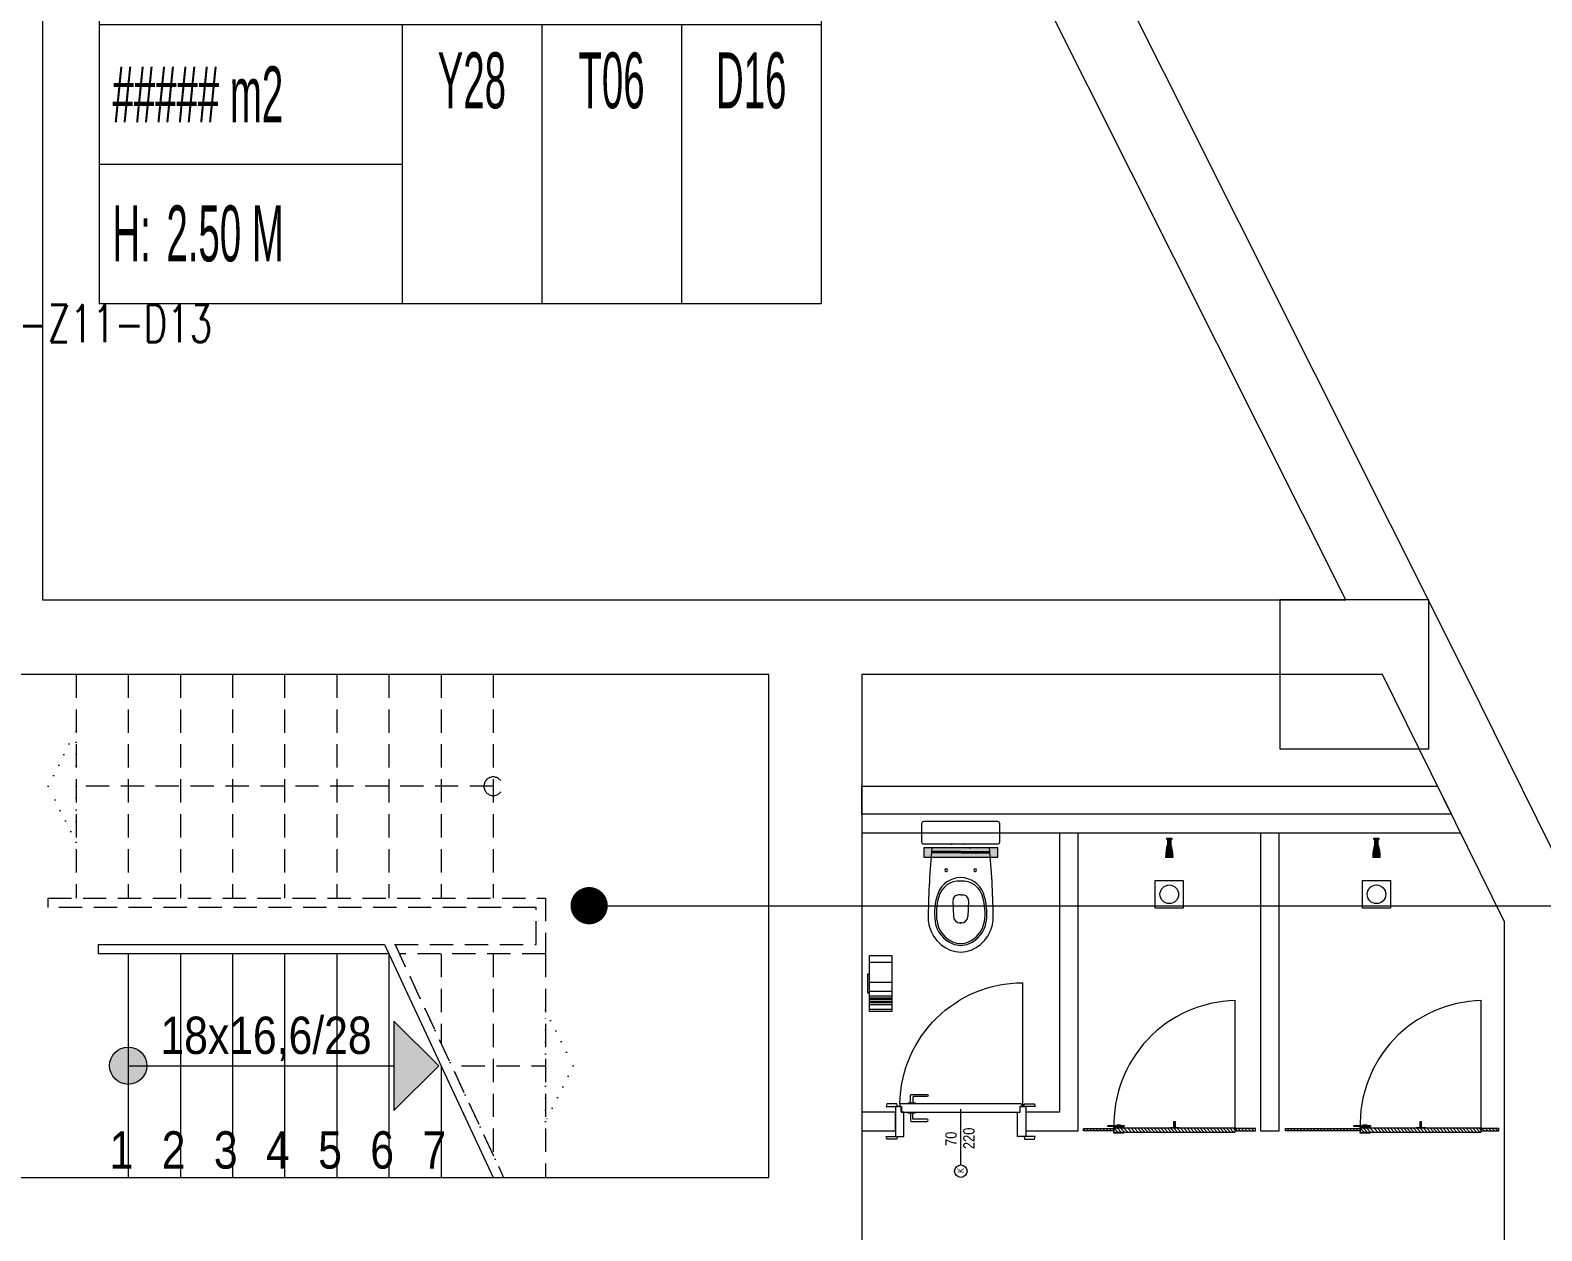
# Model space of a CAD drawing. Header units: metres. Extents: x -19121 to 152404, y -12107 to 29421.
# Drawn here: x 11593 to 12405, y 2141 to 2786 of the extents above; entities that cross this region are included whole.
import ezdxf
from ezdxf.enums import TextEntityAlignment as Align

# ---------------------------------------------------------------- set-up
doc = ezdxf.new("R2010")
doc.units = ezdxf.units.M
doc.header["$LTSCALE"] = 50
doc.header["$MEASUREMENT"] = 0
doc.linetypes.add('DOT2', pattern=[0.125, 0, -0.125])
doc.linetypes.add('HIDDEN', pattern=[0.375, 0.25, -0.125])
doc.layers.get('0').update_dxf_attribs({"color": 9, "lineweight": 9})
for name, color, linetype, lineweight in [('00', 9, 'Continuous', 9), ('01', 9, 'Continuous', 9), ('05', 9, 'Continuous', 9), ('05V', 9, 'Continuous', 9), ('19', 9, 'Continuous', 9), ('19D', 9, 'DOT2', 9), ('21', 9, 'Continuous', 9), ('21_mahal200', 9, 'Continuous', 9), ('E-DEDEKTÖR NUMARALARI', 20, 'Continuous', 30), ('Kapı', 9, 'Continuous', 9), ('KARA SIVA', 9, 'Continuous', 9), ('TEFRİŞ', 9, 'Continuous', 9)]:
    doc.layers.add(name, color=color, linetype=linetype, lineweight=lineweight)
doc.styles.add('Arial', font='arial.ttf', dxfattribs={"height": 2.5})
doc.styles.add('E-YAZI', font='txttw.shx', dxfattribs={"height": 200})
doc.styles.add('MuuM_TEXT-STANDART', font='ARIALN.TTF')
doc.dimstyles.new('MuuM_DIM200', dxfattribs={"dimscale": 20, "dimtxt": 2, "dimasz": 1, "dimexe": 1, "dimexo": 1, "dimgap": 1, "dimtad": 1, "dimdec": 1, "dimrnd": 0.5, "dimdsep": 46, "dimtxsty": 'MuuM_TEXT-STANDART', "dimblk": 'ARCHTICK', "dimcen": 0, "dimdle": 0.15, "dimclrd": 256, "dimclre": 256, "dimclrt": 256, "dimadec": 0, "dimazin": 0, "dimtfac": 5, "dimtdec": 1, "dimtix": 1, "dimtmove": 2, "dimatfit": 3, "dimldrblk": 'DOT', "dimfxl": 3, "dimfxlon": 1, "dimtolj": 1, "dimlwd": -1, "dimlwe": -1, "dimarcsym": 0})
pattern_1 = [(315, (15289.3814, 43994.9985), (0.883883476, 0.883883476), [])]

# ---------------------------------------------------------------- blocks, each defined once
blk = doc.blocks.new('p-kolon_80x80')
blk.add_lwpolyline([(-40, -40), (40, -40), (40, 40), (-40, 40)], close=True)
blk = doc.blocks.new('2.bod.sitatik')
at = {"layer": '01'}
for points in [[(12385, -7750), (12385, -7030), (12385, -7030), (12345, -7030), (12345, -6950), (12385, -6950), (12385, -6950), (12385, -6322.78), (12319.48, -6190), (12040, -6190), (12040, -6610), (11990, -6610), (11990, -6500), (11600, -6500), (11600, -6500), (11560, -6500), (11560, -6460), (11990, -6460), (11990, -6190), (11560, -6190), (11560, -4550.46)], [(11600, -5430), (11600, -6150), (12299.74, -6150), (12000, -5552.72)], [(12040, -5543.38), (12364.08, -6190), (12364.08, -6190), (12425, -6313.45)]]:
    blk.add_lwpolyline(points, dxfattribs=at)
blk.add_blockref('p-kolon_80x80', (12304.34, -6190), dxfattribs=at)
blk = doc.blocks.new('0_arrowstairs')
blk.add_lwpolyline([(0, 0), (0, -30), (15, 0), (0, 30)], close=True)
blk = doc.blocks.new('p-M01-M02_M03')
at = {"layer": '19'}
h = blk.add_hatch(color=256, dxfattribs=at)
h.dxf.hatch_style = 1
h.paths.add_polyline_path([(186, -201.29), (234, -201.29), (210, -177.25)])
h = blk.add_hatch(color=256, dxfattribs=at)
h.dxf.hatch_style = 1
edge = h.paths.add_edge_path()
edge.add_arc((210, -344), 10, 0, 360)
for points in [[(145, -206.33), (270, -148)], [(145, -206.33), (270, -148)], [(210, -344), (210, -201.29), (210, -201.29)], [(150, -204), (150, -360), (150, -360), (145, -360), (145, -360), (145, -206.33)]]:
    blk.add_lwpolyline(points, dxfattribs=at)
blk.add_lwpolyline([(186, -201.29), (234, -201.29), (210, -177.25)], close=True, dxfattribs=at)
at = {"layer": '19', "linetype": 'Continuous'}
for points in [[(210, -176), (270, -176)], [(150, -204), (270, -204)], [(150, -232), (270, -232)], [(150, -260), (270, -260)], [(150, -288), (270, -288)], [(150, -316), (270, -316)], [(150, -344), (270, -344)]]:
    blk.add_lwpolyline(points, dxfattribs=at)
at = {"layer": '19'}
blk.add_circle((210, -344), 10, dxfattribs=at)
at = {"layer": '19D', "linetype": 'HIDDEN'}
for points in [[(145, -200.74), (145, -125), (125, -125), (125, -125), (125, -387), (120, -387), (120, -120), (120, -120), (150, -120), (150, -198.41)], [(150, -120), (270, -120)], [(210, -165), (210, -120)], [(145, -200.74), (270, -142.41)], [(0, -148), (120, -148)], [(150, -148), (258.02, -148)], [(0, -176), (120, -176)], [(150, -176), (198.02, -176)], [(0, -204), (120, -204)], [(0, -232), (120, -232)], [(0, -260), (120, -260)], [(0, -288), (120, -288)], [(0, -316), (120, -316)], [(0, -344), (120, -344)], [(0, -372), (120, -372)]]:
    blk.add_lwpolyline(points, dxfattribs=at)
at = {"layer": '19D'}
blk.add_lwpolyline([(145, -200.74), (270, -142.41)], dxfattribs=at)
at = {"layer": '19D', "linetype": 'HIDDEN', "extrusion": (0, 0, -1)}
blk.add_lwpolyline([(-60, -148), (-60, -372)], dxfattribs=at)
blk.add_circle((-60, -148), 5, dxfattribs=at)
at = {"layer": '19D', "linetype": 'HIDDEN', "extrusion": (0, 0, -1), "zscale": -1, "rotation": 90}
blk.add_blockref('0_arrowstairs', (-210, -120), dxfattribs=at)
at = {"layer": '19D', "linetype": 'HIDDEN', "extrusion": (0, 0, -1), "rotation": 270}
blk.add_blockref('0_arrowstairs', (-60, -372), dxfattribs=at)
blk = doc.blocks.new('_ArchTick')
at = {"color": 0, "linetype": 'ByBlock', "const_width": 0.15}
blk.add_lwpolyline([(-0.5, -0.5), (0.5, 0.5)], dxfattribs=at)
blk = doc.blocks.new('_Dot')
at = {"color": 0, "linetype": 'ByBlock', "lineweight": -2}
blk.add_line((-0.5, 0), (-1, 0), dxfattribs=at)
at = {"color": 0, "linetype": 'ByBlock', "const_width": 0.5}
blk.add_lwpolyline([(-0.25, 0, 1), (0.25, 0, 1)], format="xyb", close=True, dxfattribs=at)
blk = doc.blocks.new('0_roomno2')
blk.add_lwpolyline([(19.375, -10.5), (0, -10.5), (0, 0), (19.375, 0)], close=True)
for points in [[(0, -3), (19.375, -3)], [(8.125, -3), (8.125, -10.5)], [(11.875, -3), (11.875, -10.5)], [(15.625, -3), (15.625, -10.5)], [(0, -6.75), (8.125, -6.75)]]:
    blk.add_lwpolyline(points)
at = {"style": 'MuuM_TEXT-STANDART', "width": 0.6}
blk.add_text('H:', height=1.5, dxfattribs=at).set_placement((0.35, -8.608), align=Align.MIDDLE_LEFT)
at = {"style": 'Arial'}
blk.add_attdef('ODANO', (0, 1.17), '', height=2, dxfattribs=at)
blk.add_attdef('MEKANADI', text='', height=2, dxfattribs=at).set_placement((0.35, -3), align=Align.BOTTOM_LEFT)
at = {"style": 'MuuM_TEXT-STANDART', "width": 0.6}
for tag, p in [('YER01', (10, -4.5)), ('TAVAN01', (13.75, -4.5)), ('DUVAR01', (17.5, -4.5)), ('YER02', (10, -6.75)), ('TAVAN02', (13.75, -6.75)), ('DUVAR02', (17.5, -6.75)), ('YER03', (10, -9)), ('TAVAN03', (13.75, -9)), ('DUVAR03', (17.5, -9))]:
    blk.add_attdef(tag, text='', height=1.5, dxfattribs=at).set_placement(p, align=Align.MIDDLE_CENTER)
for tag, p in [('M2', (0.35, -4.875)), ('TEMIZTAVANYUKSEKLIGI', (1.8, -8.608))]:
    blk.add_attdef(tag, text='', height=1.5, dxfattribs=at).set_placement(p, align=Align.MIDDLE_LEFT)
blk = doc.blocks.new('p-klozet üstü kağıt dispenser')
blk.add_hatch(color=255).paths.add_polyline_path([(0, 5.56), (0, 45.41), (-5, 45.41), (-5, 5.56)])
blk.add_lwpolyline([(0, 5.56), (0, 45.41), (-5, 45.41), (-5, 5.56)], close=True)
blk = doc.blocks.new('san-klo-06-p')
for p, q in [((0, -2), (-15.5, -2)), ((0, -2.8), (-15.5, -2.8)), ((0, -2), (15.5, -2)), ((0, -2.8), (15.5, -2.8)), ((-4.16, -28.43), (-3.91, -36.92)), ((0, -25.35), (-1.16, -25.35)), ((0, -25.35), (1.16, -25.35)), ((4.16, -28.43), (3.91, -36.92)), ((0, -40.31), (-0.41, -40.31)), ((-0.41, -40.31), (0, -40.31)), ((0.41, -40.31), (0, -40.31)), ((0, -40.31), (0.41, -40.31))]:
    blk.add_line(p, q)
at = {"linetype": 'DOT2'}
for p, q in [((-6.49, -12), (-8.95, -12)), ((-7.75, -10.91), (-7.75, -12)), ((-7.75, -13.09), (-7.75, -12)), ((6.49, -12), (8.95, -12)), ((7.75, -10.91), (7.75, -12)), ((7.75, -13.09), (7.75, -12))]:
    blk.add_line(p, q, dxfattribs=at)
for points in [[(-20, 2.02), (20, 2.02, 0.414214), (21, 3.02), (21, 13.02, 0.414214), (20, 14.02), (-20, 14.02, 0.414214), (-21, 13.02), (-21, 3.02, 0.414214)], [(-15.5, 0, 0.018163), (-17.47, -36.26, 0.320529), (-5.63, -54.91, 0.096396), (0, -56, 0.096396), (5.62, -54.91, 0.320529), (17.47, -36.26, 0.018163), (15.5, 0)]]:
    blk.add_lwpolyline(points, format="xyb", close=True)
for points in [[(-9.5, 2.02), (-9.5, -2.98), (-8.5, -2.98), (-8.5, 2.02)], [(8.5, 2.02), (8.5, -2.98), (9.5, -2.98), (9.5, 2.02)]]:
    blk.add_lwpolyline(points, dxfattribs=at)
blk.add_lwpolyline([(-5, 0), (-5, 2), (5, 2), (5, 0)], close=True, dxfattribs=at)
for centre, radius, start, end in [((0, -29), 13, 90, 159.42009), ((-7.75, -12), 0.75, 0, 180), ((-7.75, -12), 0.75, 180, 0), ((0, -29), 13, 20.57991, 90), ((7.75, -12), 0.75, 0, 180), ((7.75, -12), 0.75, 180, 0), ((-1.09, -28.95), 11, 84.31759, 166.80674), ((1.09, -28.95), 11, 13.19326, 95.68241), ((15.92, -34.98), 30, 159.42009, 189.12808), ((15.92, -34.98), 29, 162.87269, 189.12808), ((-1.16, -28.35), 3, 90, 181.707), ((1.16, -28.35), 3, 358.293, 90), ((-15.92, -34.98), 29, 350.87192, 17.12731), ((-15.92, -34.98), 30, 350.87192, 20.57991), ((1.5, -37.29), 15.4, 189.12808, 247.97569), ((1.5, -37.29), 14.4, 189.12808, 247.97569), ((-0.41, -36.81), 3.5, 181.707, 270), ((0.41, -36.81), 3.5, 270, 358.293), ((-1.5, -37.29), 14.4, 292.02431, 350.87192), ((-1.5, -37.29), 15.4, 292.02431, 350.87192), ((0, -41), 11.4, 247.97569, 270), ((0, -41), 10.4, 247.97569, 270), ((0, -41), 10.4, 270, 292.02431), ((0, -41), 11.4, 270, 292.02431)]:
    blk.add_arc(centre, radius, start, end)
at = {"layer": '05', "rotation": 270}
blk.add_blockref('p-klozet üstü kağıt dispenser', (-25.41, -5.01), dxfattribs=at)
blk = doc.blocks.new('yummaklısdfsdf')
at = {"layer": 'TEFRİŞ'}
h = blk.add_hatch(color=256, dxfattribs=at)
edge = h.paths.add_edge_path()
edge.add_line((21098.62, -6113.51), (21098.62, -6109.51))
edge.add_arc((21098.94, -6133.21), 23.71, 90.77287, 106.71945)
edge.add_line((21092.12, -6110.51), (21089.02, -6110.51))
edge.add_line((21089.02, -6110.51), (21089.02, -6110.01))
edge.add_line((21089.02, -6110.01), (21088.62, -6110.01))
edge.add_line((21088.62, -6110.01), (21088.62, -6113.01))
edge.add_line((21088.62, -6113.01), (21089.02, -6113.01))
edge.add_line((21089.02, -6113.01), (21089.02, -6112.51))
edge.add_line((21089.02, -6112.51), (21092.12, -6112.51))
edge.add_arc((21098.94, -6089.81), 23.71, 253.28055, 269.22713)
blk.add_lwpolyline([(21098.62, -6113.51), (21098.62, -6109.51, 0.069693), (21092.12, -6110.51), (21089.02, -6110.51), (21089.02, -6110.01), (21088.62, -6110.01), (21088.62, -6113.01), (21089.02, -6113.01), (21089.02, -6112.51), (21092.12, -6112.51, 0.069693), (21098.62, -6113.51)], format="xyb", dxfattribs=at)
blk.add_lwpolyline([(21126.12, -6119.01), (21111.12, -6119.01), (21111.12, -6104.01), (21126.12, -6104.01)], close=True, dxfattribs=at)
blk.add_circle((21118.62, -6111.51), 5, dxfattribs=at)
blk = doc.blocks.new('p-t.kağıtlığı')
at = {"layer": 'TEFRİŞ'}
h = blk.add_hatch(dxfattribs=at)
h.set_pattern_fill('CYL', color=256, scale=30, angle=-90, style=0)
h.set_pattern_definition([(270, (-14.4, 13), (30, 7e-15), []), (270, (-13.8, 13), (30, 7e-15), []), (270, (-12.6, 13), (30, 7e-15), []), (270, (-10.2, 13), (30, 7e-15), []), (270, (-5.4, 13), (30, 7e-15), []), (270, (5.4, 13), (30, 7e-15), []), (270, (10.2, 13), (30, 7e-15), []), (270, (12.6, 13), (30, 7e-15), []), (270, (13.8, 13), (30, 7e-15), []), (270, (14.4, 13), (30, 7e-15), [])])
h.paths.add_polyline_path([(-15, 1), (15, 1), (15, 13), (-15, 13)])
for points in [[(-15, 1), (15, 1), (15, 13), (-15, 13)], [(5, 1), (5, 0), (-5, 0), (-5, 1)]]:
    blk.add_lwpolyline(points, close=True, dxfattribs=at)
blk = doc.blocks.new('dsfsdfsdfsdfsdfsdf')
at = {"layer": 'Kapı'}
for p, q in [((23771.45, -2062.35), (23755.45, -2062.35)), ((23771.45, -2065.62, 0.66), (23768.45, -2065.62, 0.66)), ((23768.45, -2129.02, 0.66), (23768.45, -2066.82, 0.66)), ((23772.95, -2064.72, 0.66), (23771.45, -2064.42, 0.66)), ((23771.45, -2064.42, 0.66), (23771.45, -2065.62, 0.66)), ((23771.95, -2064.01, 0.66), (23837.87, -2064.01, 0.66)), ((23772.95, -2064.72, 0.66), (23772.95, -2129.92, 0.66)), ((23771.45, -2132.35), (23755.45, -2132.35)), ((23771.45, -2129.02, 0.66), (23768.45, -2129.02, 0.66)), ((23771.45, -2130.22, 0.66), (23771.45, -2129.02, 0.66)), ((23772.95, -2129.92, 0.66), (23771.45, -2130.22, 0.66))]:
    blk.add_line(p, q, dxfattribs=at)
at = {"layer": 'Kapı', "elevation": 0.66}
for points in [[(23753.95, -2057.62), (23755.45, -2057.32), (23755.45, -2063.32), (23753.95, -2063.02), (23753.95, -2057.62)], [(23772.95, -2057.62), (23771.45, -2057.32), (23771.45, -2063.32), (23772.95, -2063.02), (23772.95, -2057.62)], [(23753.95, -2137.02), (23755.45, -2137.32), (23755.45, -2131.32), (23753.95, -2131.62), (23753.95, -2137.02)], [(23772.95, -2137.02), (23771.45, -2137.32), (23771.45, -2131.32), (23772.95, -2131.62), (23772.95, -2137.02)]]:
    blk.add_lwpolyline(points, dxfattribs=at)
for points in [[(23771.45, -2062.32), (23755.45, -2062.32), (23755.45, -2066.82), (23768.45, -2066.82), (23768.45, -2065.42), (23771.45, -2065.42)], [(23771.45, -2132.32), (23755.45, -2132.32), (23755.45, -2127.82), (23768.45, -2127.82), (23768.45, -2129.22), (23771.45, -2129.22)]]:
    blk.add_lwpolyline(points, close=True, dxfattribs=at)
for points in [[(23767.95, -2124.22), (23764.05, -2124.22, -0.414214), (23763.45, -2123.62), (23763.45, -2115.47, -1), (23764.65, -2115.47), (23764.65, -2122.77, 0.414214), (23764.9, -2123.02), (23767.95, -2123.02)], [(23773.45, -2124.22), (23777.35, -2124.22, 0.414214), (23777.95, -2123.62), (23777.95, -2115.47, 1), (23776.75, -2115.47), (23776.75, -2122.77, -0.414214), (23776.5, -2123.02), (23773.45, -2123.02)], [(23768.45, -2121.62), (23768.2, -2121.62, 0.414214), (23767.95, -2121.87), (23767.95, -2125.37, 0.414214), (23768.2, -2125.62), (23768.45, -2125.62)], [(23772.95, -2125.62), (23773.2, -2125.62, 0.414214), (23773.45, -2125.37), (23773.45, -2121.87, 0.414214), (23773.2, -2121.62), (23772.95, -2121.62)]]:
    blk.add_lwpolyline(points, format="xyb", dxfattribs=at)
at = {"layer": 'Kapı'}
blk.add_circle((23771.95, -2064.01, 0.66), 0.5, dxfattribs=at)
blk.add_arc((23771.95, -2064.01, 0.66), 65.92, 270.86759, 0, dxfattribs=at)
blk = doc.blocks.new('fgvdfgdffffffffffffffffffffffffffffffff')
at = {"layer": 'Kapı'}
blk.add_lwpolyline([(23435.64, -2228), (23465.62, -2228)], dxfattribs=at)
blk.add_circle((23432.28, -2228), 3.36, dxfattribs=at)
at = {"layer": 'Kapı', "attachment_point": 1, "style": 'MuuM_TEXT-STANDART'}
for s, insert, char_height, width in [('70', (23445.81, -2219.68), 6.048, 88.7957), ('K', (23431.25, -2226.1), 3.63, 53.2774), ('220', (23444.12, -2229.28), 6.048, 88.7957)]:
    blk.add_mtext(s, dxfattribs=dict(at, insert=insert, char_height=char_height, width=width))
blk = doc.blocks.new('2.bod.Mimari')
at = {"layer": 'Kapı'}
h = blk.add_hatch(dxfattribs=at)
h.set_pattern_fill('LINE', color=256, scale=10, angle=-45)
h.set_pattern_definition([(315, (15183.3814, 43994.9985), (0.883883476, 0.883883476), [])])
h.paths.add_polyline_path([(12175.06, -6433.7), (12175.06, -6434.9), (12159, -6434.9), (12159, -6433.7)])
h = blk.add_hatch(color=256, dxfattribs=at)
h.dxf.hatch_style = 1
h.paths.add_polyline_path([(12178.89, -6432.15), (12180.79, -6432.15), (12180.79, -6432.65), (12178.89, -6432.65), (12178.89, -6433.05), (12176.93, -6433.05), (12176.93, -6432.65), (12171.93, -6432.65), (12171.93, -6432.15), (12176.93, -6432.15), (12176.93, -6431.75), (12178.89, -6431.75)])
h = blk.add_hatch(color=256, dxfattribs=at)
h.dxf.hatch_style = 1
h.paths.add_polyline_path([(12180.48, -6435.32), (12180.48, -6436.12), (12175.31, -6436.12), (12175.31, -6435.32)])
h.paths.add_polyline_path([(12180.48, -6433.05), (12180.48, -6433.82), (12175.31, -6433.82), (12175.31, -6433.05)])
h = blk.add_hatch(color=256, dxfattribs=at)
h.dxf.hatch_style = 1
h.paths.add_polyline_path([(12207.31, -6430.1), (12207.31, -6433.1), (12208.31, -6433.1), (12208.31, -6430.1)])
h.paths.add_polyline_path([(12210.31, -6433.1), (12210.31, -6433.6), (12205.31, -6433.6), (12205.31, -6433.1)])
h = blk.add_hatch(dxfattribs=at)
h.set_pattern_fill('LINE', color=256, scale=10, angle=-45)
h.set_pattern_definition([(315, (9088.2333, 22718.4474), (0.883883476, 0.883883476), [])])
h.paths.add_polyline_path([(12240.31, -6433.7), (12240.31, -6434.9), (12251.34, -6434.9), (12251.34, -6433.7)])
h = blk.add_hatch(dxfattribs=at)
h.set_pattern_fill('LINE', color=256, scale=10, angle=-45)
h.set_pattern_definition(pattern_1)
h.paths.add_polyline_path([(12307.26, -6433.7), (12307.26, -6434.9), (12267.34, -6434.9), (12267.34, -6433.7)])
h = blk.add_hatch(dxfattribs=at)
h.set_pattern_fill('LINE', color=256, scale=10, angle=-45)
h.set_pattern_definition(pattern_1)
h.paths.add_polyline_path([(12307.26, -6433.7), (12307.26, -6434.9), (12267.34, -6434.9), (12267.34, -6433.7)])
h = blk.add_hatch(color=256, dxfattribs=at)
h.dxf.hatch_style = 1
h.paths.add_polyline_path([(12311.09, -6432.15), (12312.99, -6432.15), (12312.99, -6432.65), (12311.09, -6432.65), (12311.09, -6433.05), (12309.13, -6433.05), (12309.13, -6432.65), (12304.13, -6432.65), (12304.13, -6432.15), (12309.13, -6432.15), (12309.13, -6431.75), (12311.09, -6431.75)])
h = blk.add_hatch(color=256, dxfattribs=at)
h.dxf.hatch_style = 1
h.paths.add_polyline_path([(12311.09, -6432.15), (12312.99, -6432.15), (12312.99, -6432.65), (12311.09, -6432.65), (12311.09, -6433.05), (12309.13, -6433.05), (12309.13, -6432.65), (12304.13, -6432.65), (12304.13, -6432.15), (12309.13, -6432.15), (12309.13, -6431.75), (12311.09, -6431.75)])
h = blk.add_hatch(color=256, dxfattribs=at)
h.dxf.hatch_style = 1
h.paths.add_polyline_path([(12312.68, -6435.32), (12312.68, -6436.12), (12307.51, -6436.12), (12307.51, -6435.32)])
h.paths.add_polyline_path([(12312.68, -6433.05), (12312.68, -6433.82), (12307.51, -6433.82), (12307.51, -6433.05)])
h = blk.add_hatch(color=256, dxfattribs=at)
h.dxf.hatch_style = 1
h.paths.add_polyline_path([(12312.68, -6435.32), (12312.68, -6436.12), (12307.51, -6436.12), (12307.51, -6435.32)])
h.paths.add_polyline_path([(12312.68, -6433.05), (12312.68, -6433.82), (12307.51, -6433.82), (12307.51, -6433.05)])
h = blk.add_hatch(color=256, dxfattribs=at)
h.dxf.hatch_style = 1
h.paths.add_polyline_path([(12339.51, -6430.1), (12339.51, -6433.1), (12340.51, -6433.1), (12340.51, -6430.1)])
h.paths.add_polyline_path([(12342.51, -6433.1), (12342.51, -6433.6), (12337.51, -6433.6), (12337.51, -6433.1)])
h = blk.add_hatch(dxfattribs=at)
h.set_pattern_fill('LINE', color=256, scale=10, angle=-45)
h.set_pattern_definition([(315, (9219.2333, 22718.4474), (0.883883476, 0.883883476), [])])
h.paths.add_polyline_path([(12372.51, -6433.7), (12372.51, -6434.9), (12382, -6434.9), (12382, -6433.7)])
at = {"layer": '00'}
for p, q in [((12146, -6275), (12146, -6424.9)), ((12156, -6434.9), (12156, -6275)), ((12254, -6275), (12254, -6434.9)), ((12264, -6434.9), (12264, -6275)), ((12146, -6424.9), (12128, -6424.9)), ((12128, -6424.9), (12128, -6434.9)), ((12128, -6434.9), (12156, -6434.9)), ((12254, -6434.9), (12264, -6434.9))]:
    blk.add_line(p, q, dxfattribs=at)
for points in [[(12356.49, -6265), (12040, -6265), (12040, -6250), (12349.09, -6250), (12356.49, -6265)], [(12040, -6260), (12040, -6275), (12361.42, -6275), (12356.49, -6265), (12040, -6265), (12040, -6275)], [(12040, -6434.9), (12058, -6434.9), (12058, -6424.9), (12040, -6424.9)], [(12146, -6434.9), (12146, -6434.98)]]:
    blk.add_lwpolyline(points, dxfattribs=at)
at = {"layer": 'Kapı'}
for p, q in [((12175.31, -6433.6), (12175.31, -6433.05)), ((12175.31, -6433.05), (12180.48, -6433.05)), ((12180.48, -6433.6), (12175.31, -6433.6)), ((12175.31, -6435.6), (12240.31, -6435.6)), ((12177.37, -6435.6), (12175.37, -6433.6)), ((12179.14, -6435.6), (12177.14, -6433.6)), ((12180.9, -6435.6), (12178.9, -6433.6)), ((12180.48, -6433.05), (12180.48, -6433.6)), ((12182.67, -6435.6), (12180.67, -6433.6)), ((12184.74, -6435.6), (12182.74, -6433.6)), ((12186.51, -6435.6), (12184.51, -6433.6)), ((12188.28, -6435.6), (12186.28, -6433.6)), ((12190.05, -6435.6), (12188.05, -6433.6)), ((12191.81, -6435.6), (12189.81, -6433.6)), ((12193.58, -6435.6), (12191.58, -6433.6)), ((12195.35, -6435.6), (12193.35, -6433.6)), ((12197.12, -6435.6), (12195.12, -6433.6)), ((12198.88, -6435.6), (12196.88, -6433.6)), ((12200.65, -6435.6), (12198.65, -6433.6)), ((12202.42, -6435.6), (12200.42, -6433.6)), ((12204.19, -6435.6), (12202.19, -6433.6)), ((12205.96, -6435.6), (12203.96, -6433.6)), ((12207.72, -6435.6), (12205.72, -6433.6)), ((12209.49, -6435.6), (12207.49, -6433.6)), ((12211.26, -6435.6), (12209.26, -6433.6)), ((12213.03, -6435.6), (12211.03, -6433.6)), ((12214.79, -6435.6), (12212.79, -6433.6)), ((12216.56, -6435.6), (12214.56, -6433.6)), ((12218.33, -6435.6), (12216.33, -6433.6)), ((12220.1, -6435.6), (12218.1, -6433.6)), ((12221.87, -6435.6), (12219.87, -6433.6)), ((12223.63, -6435.6), (12221.63, -6433.6)), ((12225.4, -6435.6), (12223.4, -6433.6)), ((12227.17, -6435.6), (12225.17, -6433.6)), ((12228.94, -6435.6), (12226.94, -6433.6)), ((12230.7, -6435.6), (12228.7, -6433.6)), ((12232.47, -6435.6), (12230.47, -6433.6)), ((12234.24, -6435.6), (12232.24, -6433.6)), ((12236.01, -6435.6), (12234.01, -6433.6)), ((12237.78, -6435.6), (12235.78, -6433.6)), ((12239.54, -6435.6), (12237.54, -6433.6)), ((12240.31, -6434.59), (12239.31, -6433.6)), ((12307.51, -6433.6), (12307.51, -6433.05)), ((12307.51, -6433.05), (12312.68, -6433.05)), ((12307.51, -6433.6), (12307.51, -6433.05)), ((12307.51, -6433.05), (12312.68, -6433.05)), ((12312.68, -6433.6), (12307.51, -6433.6)), ((12312.68, -6433.6), (12307.51, -6433.6)), ((12307.51, -6435.6), (12372.51, -6435.6)), ((12307.51, -6435.6), (12372.51, -6435.6)), ((12309.57, -6435.6), (12307.57, -6433.6)), ((12309.57, -6435.6), (12307.57, -6433.6)), ((12311.34, -6435.6), (12309.34, -6433.6)), ((12311.34, -6435.6), (12309.34, -6433.6)), ((12313.1, -6435.6), (12311.1, -6433.6)), ((12313.1, -6435.6), (12311.1, -6433.6)), ((12312.68, -6433.05), (12312.68, -6433.6)), ((12312.68, -6433.05), (12312.68, -6433.6)), ((12314.87, -6435.6), (12312.87, -6433.6)), ((12314.87, -6435.6), (12312.87, -6433.6)), ((12316.94, -6435.6), (12314.94, -6433.6)), ((12316.94, -6435.6), (12314.94, -6433.6)), ((12318.71, -6435.6), (12316.71, -6433.6)), ((12318.71, -6435.6), (12316.71, -6433.6)), ((12320.48, -6435.6), (12318.48, -6433.6)), ((12320.48, -6435.6), (12318.48, -6433.6)), ((12322.25, -6435.6), (12320.25, -6433.6)), ((12322.25, -6435.6), (12320.25, -6433.6)), ((12324.01, -6435.6), (12322.01, -6433.6)), ((12324.01, -6435.6), (12322.01, -6433.6)), ((12325.78, -6435.6), (12323.78, -6433.6)), ((12325.78, -6435.6), (12323.78, -6433.6)), ((12327.55, -6435.6), (12325.55, -6433.6)), ((12327.55, -6435.6), (12325.55, -6433.6)), ((12329.32, -6435.6), (12327.32, -6433.6)), ((12329.32, -6435.6), (12327.32, -6433.6)), ((12331.08, -6435.6), (12329.08, -6433.6)), ((12331.08, -6435.6), (12329.08, -6433.6)), ((12332.85, -6435.6), (12330.85, -6433.6)), ((12332.85, -6435.6), (12330.85, -6433.6)), ((12334.62, -6435.6), (12332.62, -6433.6)), ((12336.39, -6435.6), (12334.39, -6433.6)), ((12338.16, -6435.6), (12336.16, -6433.6)), ((12339.92, -6435.6), (12337.92, -6433.6)), ((12341.69, -6435.6), (12339.69, -6433.6)), ((12343.46, -6435.6), (12341.46, -6433.6)), ((12345.23, -6435.6), (12343.23, -6433.6)), ((12346.99, -6435.6), (12344.99, -6433.6)), ((12348.76, -6435.6), (12346.76, -6433.6)), ((12350.53, -6435.6), (12348.53, -6433.6)), ((12352.3, -6435.6), (12350.3, -6433.6)), ((12354.07, -6435.6), (12352.07, -6433.6)), ((12355.83, -6435.6), (12353.83, -6433.6)), ((12357.6, -6435.6), (12355.6, -6433.6)), ((12359.37, -6435.6), (12357.37, -6433.6)), ((12361.14, -6435.6), (12359.14, -6433.6)), ((12362.9, -6435.6), (12360.9, -6433.6)), ((12364.67, -6435.6), (12362.67, -6433.6)), ((12366.44, -6435.6), (12364.44, -6433.6)), ((12368.21, -6435.6), (12366.21, -6433.6)), ((12369.98, -6435.6), (12367.98, -6433.6)), ((12371.74, -6435.6), (12369.74, -6433.6)), ((12372.51, -6434.59), (12371.51, -6433.6))]:
    blk.add_line(p, q, dxfattribs=at)
for points in [[(12240.31, -6433.6), (12240.31, -6364.8)], [(12372.51, -6433.6), (12372.51, -6364.8)], [(12175.06, -6433.7), (12175.06, -6433.7), (12175.06, -6434.9), (12159, -6434.9), (12159, -6433.7), (12175.06, -6433.7)], [(12175.31, -6435.6), (12240.31, -6435.6), (12240.31, -6433.6), (12175.31, -6433.6), (12175.31, -6435.6)], [(12240.31, -6433.7), (12240.31, -6433.7), (12240.31, -6434.9), (12251.34, -6434.9), (12251.34, -6433.7), (12240.31, -6433.7)], [(12307.26, -6433.7), (12307.26, -6433.7), (12307.26, -6434.9), (12267.34, -6434.9), (12267.34, -6433.7), (12307.26, -6433.7)], [(12307.26, -6433.7), (12307.26, -6433.7), (12307.26, -6434.9), (12267.34, -6434.9), (12267.34, -6433.7), (12307.26, -6433.7)], [(12307.51, -6435.6), (12372.51, -6435.6), (12372.51, -6433.6), (12307.51, -6433.6), (12307.51, -6435.6)], [(12307.51, -6435.6), (12372.51, -6435.6), (12372.51, -6433.6), (12307.51, -6433.6), (12307.51, -6435.6)], [(12372.51, -6433.7), (12372.51, -6433.7), (12372.51, -6434.9), (12382, -6434.9), (12382, -6433.7), (12372.51, -6433.7)]]:
    blk.add_lwpolyline(points, dxfattribs=at)
for points in [[(12178.89, -6432.15), (12180.79, -6432.15), (12180.79, -6432.65), (12178.89, -6432.65), (12178.89, -6433.05), (12176.93, -6433.05), (12176.93, -6432.65), (12171.93, -6432.65), (12171.93, -6432.15), (12176.93, -6432.15), (12176.93, -6431.75), (12178.89, -6431.75)], [(12180.48, -6435.6), (12180.48, -6436.15), (12175.31, -6436.15), (12175.31, -6435.6)], [(12210.31, -6433.1), (12210.31, -6433.6), (12205.31, -6433.6), (12205.31, -6433.1)], [(12207.31, -6430.1), (12207.31, -6433.1), (12208.31, -6433.1), (12208.31, -6430.1)], [(12311.09, -6432.15), (12312.99, -6432.15), (12312.99, -6432.65), (12311.09, -6432.65), (12311.09, -6433.05), (12309.13, -6433.05), (12309.13, -6432.65), (12304.13, -6432.65), (12304.13, -6432.15), (12309.13, -6432.15), (12309.13, -6431.75), (12311.09, -6431.75)], [(12311.09, -6432.15), (12312.99, -6432.15), (12312.99, -6432.65), (12311.09, -6432.65), (12311.09, -6433.05), (12309.13, -6433.05), (12309.13, -6432.65), (12304.13, -6432.65), (12304.13, -6432.15), (12309.13, -6432.15), (12309.13, -6431.75), (12311.09, -6431.75)], [(12312.68, -6435.6), (12312.68, -6436.15), (12307.51, -6436.15), (12307.51, -6435.6)], [(12312.68, -6435.6), (12312.68, -6436.15), (12307.51, -6436.15), (12307.51, -6435.6)], [(12342.51, -6433.1), (12342.51, -6433.6), (12337.51, -6433.6), (12337.51, -6433.1)], [(12339.51, -6430.1), (12339.51, -6433.1), (12340.51, -6433.1), (12340.51, -6430.1)]]:
    blk.add_lwpolyline(points, close=True, dxfattribs=at)
for centre in [(12241.74, -6431.5), (12373.94, -6431.5), (12373.94, -6431.5)]:
    blk.add_arc(centre, 66.47, 91.23232, 182.02127, dxfattribs=at)
at = {"rotation": 270}
for name, p in [('p-M01-M02_M03', (11990, -6190)), ('yummaklısdfsdf', (18316.51, 14810.62)), ('yummaklısdfsdf', (18427.75, 14810.62))]:
    blk.add_blockref(name, p, dxfattribs=at)
at = {"layer": '05', "xscale": -1, "rotation": 270}
blk.add_blockref('p-t.kağıtlığı', (12043, -6355.92), dxfattribs=at)
at = {"layer": '05V', "extrusion": (0, 0, -1), "xscale": -1, "zscale": -1}
blk.add_blockref('san-klo-06-p', (-12093, -6283), dxfattribs=at)
at = {"layer": '21_mahal200'}
ref = blk.add_blockref('0_roomno2', (11630.52, -5781.13), dxfattribs=dict(at, xscale=20, yscale=20, zscale=20))
ref.add_attrib('ODANO', 'B2-19', (11630.52, -5757.73), dxfattribs={"layer": '0', "height": 40, "style": 'Arial'})
ref.add_attrib('MEKANADI', 'KULLANIM SUYU D.-02', dxfattribs={"layer": '0', "height": 40, "style": 'Arial', "width": 0.6}).set_placement((11637.52, -5841.13), align=Align.BOTTOM_LEFT)
ref.add_attrib('M2', '##### m2', dxfattribs={"layer": '0', "height": 30, "style": 'MuuM_TEXT-STANDART', "width": 0.6}).set_placement((11637.52, -5878.63), align=Align.MIDDLE_LEFT)
ref.add_attrib('TEMIZTAVANYUKSEKLIGI', '2.50 M', dxfattribs={"layer": '0', "height": 30, "style": 'MuuM_TEXT-STANDART', "width": 0.6}).set_placement((11666.52, -5953.29), align=Align.MIDDLE_LEFT)
ref.add_attrib('YER01', 'Y28', dxfattribs={"layer": '0', "height": 30, "style": 'MuuM_TEXT-STANDART', "width": 0.6}).set_placement((11830.52, -5871.13), align=Align.MIDDLE_CENTER)
ref.add_attrib('TAVAN01', 'T06', dxfattribs={"layer": '0', "height": 30, "style": 'MuuM_TEXT-STANDART', "width": 0.6}).set_placement((11905.52, -5871.13), align=Align.MIDDLE_CENTER)
ref.add_attrib('DUVAR01', 'D16', dxfattribs={"layer": '0', "height": 30, "style": 'MuuM_TEXT-STANDART', "width": 0.6}).set_placement((11980.52, -5871.13), align=Align.MIDDLE_CENTER)
at = {"layer": 'KARA SIVA', "xscale": -1, "rotation": 270}
blk.add_blockref('dsfsdfsdfsdfsdfsdf', (14190.32, -30193.35, -0.66), dxfattribs=at)
at = {"layer": 'KARA SIVA', "rotation": 90}
blk.add_blockref('fgvdfgdffffffffffffffffffffffffffffffff', (9865.09, -29888.89), dxfattribs=at)
at = {"layer": '21', "style": 'MuuM_TEXT-STANDART'}
for s, p in [('18x16,6/28', (11776.7, -6393.68)), ('1', (11648.74, -6455.21)), ('2', (11676.74, -6455.21)), ('3', (11704.74, -6455.21)), ('4', (11732.74, -6455.21)), ('5', (11760.74, -6455.21)), ('6', (11788.74, -6455.21)), ('7', (11816.74, -6455.21))]:
    blk.add_text(s, height=20, dxfattribs=at).set_placement(p, align=Align.RIGHT)
at = {"layer": '21_mahal200'}
blk.add_leader([(11893.5, -6314.1), (12785.13, -6314.1)], dimstyle='MuuM_DIM200', override={"dimasz": 1, "dimfxl": 10}, dxfattribs=at)

msp = doc.modelspace()

# ---------------------------------------------------------------- block references
for name in ['2.bod.sitatik', '2.bod.Mimari']:
    msp.add_blockref(name, (0, 8630))

# ---------------------------------------------------------------- texts
at = {"layer": 'E-DEDEKTÖR NUMARALARI', "style": 'E-YAZI', "width": 0.7}
msp.add_text('L07-Z11-D13', height=20, dxfattribs=at).set_placement((11553.01, 2618.37))

doc.saveas('drawing.dxf')
